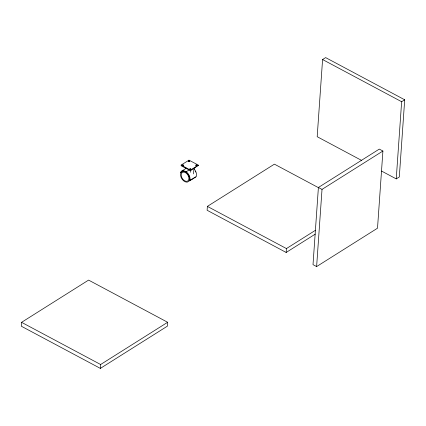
<?xml version="1.0" encoding="UTF-8"?>
<svg xmlns="http://www.w3.org/2000/svg" width="426" height="426" viewBox="0 0 426 426"><rect width="100%" height="100%" fill="white"/><g stroke="black" fill="none" stroke-linecap="round" stroke-linejoin="round"><path stroke-width="0.64" d="M21.572 322.328L21.3 326.209L100.355 368.394L167.381 326.162L167.652 322.28L88.592 280.095L21.572 322.328L100.627 364.512L167.652 322.28M100.355 368.394L100.627 364.512M198.234 165.517L190.411 170.64L181.156 165.767L181.156 165.038L189.022 160.165L198.356 165.112L190.443 170.15L181.156 165.038M188.819 160.213L188.91 160.655M190.193 170.586L190.225 170.102M190.608 170.586L190.646 170.102M198.271 165.762L198.303 165.277M318.323 187.589L274.403 164.154L207.382 206.386L207.111 210.268L286.165 252.458L315.208 234.156M286.165 252.458L286.437 248.571L315.48 230.274M381.6 171.076L396.239 178.888L399.306 176.96L404.7 99.79L325.645 57.606L322.583 59.533L317.184 136.703L361.69 160.453M318.403 187.472L313.009 264.642L316.619 266.57L377.516 228.198L382.91 151.028L379.3 149.1L318.403 187.472L322.019 189.4L382.91 151.028M316.619 266.57L322.019 189.4M396.239 178.888L401.638 101.718L404.7 99.79M190.598 172.274L190.827 170.336M193.393 173.904L194.075 168.078M181.561 171.209L186.444 168.132M183.116 170.943L180.406 172.652A6.523 4.217 57.8 0 1 184.383 170.938A6.523 4.217 57.8 0 1 189.069 175.24L189.453 176.082A6.523 4.217 57.8 0 1 189.719 180.778L196.226 176.673A6.523 4.217 57.8 0 0 195.96 171.976L195.582 171.14A6.523 4.217 57.8 0 0 193.99 168.872M186.151 171.822L190.497 169.085M189.293 180.411L190.252 179.804M322.583 59.533L401.638 101.718M207.382 206.386L286.437 248.571M195.215 171.273L195.561 172.035M195.534 176.833A5.932 3.834 57.8 0 1 193.713 177.999M188.564 161.699A0.591 0.341 4 0 1 189.703 161.688M189.714 169.33A0.591 0.341 4 0 1 190.736 169.33M190.939 179.729A5.932 3.834 57.8 0 1 189.117 180.896M182.482 165.474A0.591 0.341 4 0 1 183.505 165.474M195.838 165.469A0.591 0.341 4 0 1 196.86 165.469M193.266 178.478A5.932 3.834 57.8 0 1 191.21 179.234M189.053 176.135L188.707 175.374A5.932 3.834 57.8 0 0 182.637 171.38A5.932 3.834 57.8 0 0 181.071 177.291L181.417 178.052A5.932 3.834 57.8 0 0 187.483 182.046A5.932 3.834 57.8 0 0 189.053 176.135M188.452 176.226L188.159 175.576A5.043 3.259 57.8 0 0 182.999 172.184A5.043 3.259 57.8 0 0 181.668 177.205L181.961 177.855A5.043 3.259 57.8 0 0 187.12 181.247A5.043 3.259 57.8 0 0 188.452 176.226M188.803 161.545A0.591 0.341 4 0 0 189.767 161.379A0.591 0.341 4 0 0 188.974 160.969A0.591 0.341 4 0 0 188.803 161.545M189.9 169.255A0.591 0.341 4 0 0 190.864 169.106A0.591 0.341 4 0 0 190.081 168.685A0.591 0.341 4 0 0 189.9 169.255M196.024 165.394A0.591 0.341 4 0 0 196.993 165.245A0.591 0.341 4 0 0 196.21 164.825A0.591 0.341 4 0 0 196.024 165.394M182.669 165.4A0.591 0.341 4 0 0 183.638 165.245A0.591 0.341 4 0 0 182.855 164.83A0.591 0.341 4 0 0 182.669 165.4"/></g></svg>
